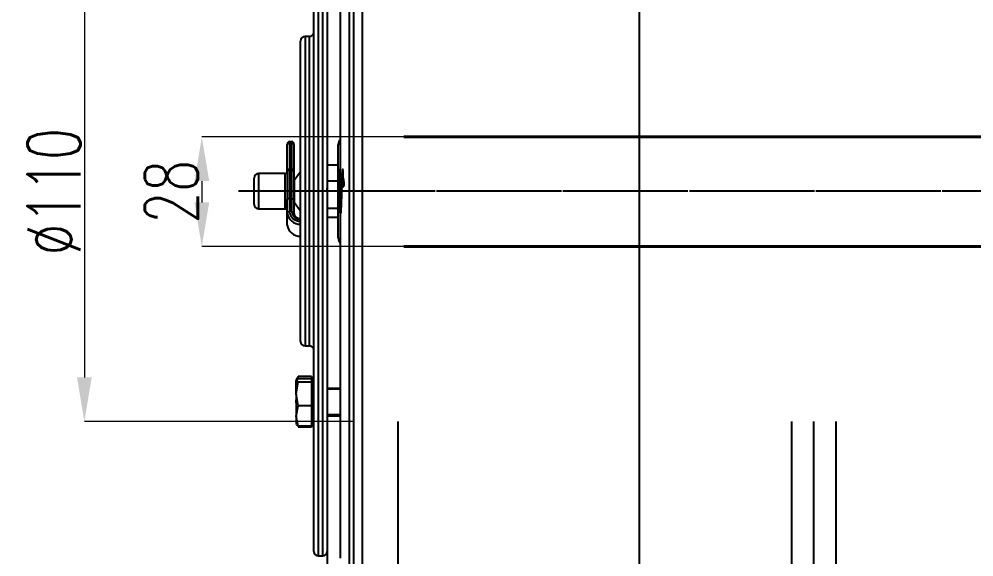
# Model space of a CAD drawing. Header units: millimetres. Extents: x 2160 to 4596, y 811 to 2534.
# Drawn here: x 2774.7 to 2990.6, y 1730.3 to 1852 of the extents above; entities that cross this region are included whole.
import ezdxf

# ---------------------------------------------------------------- set-up
doc = ezdxf.new("R2010")
doc.units = ezdxf.units.MM
doc.linetypes.add('CENTER2', pattern=[28.575, 19.05, -3.175, 3.175, -3.175])
for name, color, linetype, lineweight in [('2细线层', 4, 'Continuous', 35), ('AM_5', 3, 'Continuous', 25), ('粗实线', 7, 'Continuous', 40)]:
    doc.layers.add(name, color=color, linetype=linetype, lineweight=lineweight)
doc.styles.add('SLDTEXTSTYLE1', font='txt.shx', dxfattribs={"width": 0.7, "bigfont": 'gbcbig.shx'})
doc.styles.get("Standard").update_dxf_attribs({"font": 'arial.ttf'})
doc.styles.add('TH_GBDIM', font='simplex.shx', dxfattribs={"width": 0.707, "bigfont": 'hzfs.shx'})
doc.dimstyles.new('ISO-25$0', dxfattribs={"dimtxt": 2.5, "dimasz": 2.5, "dimexe": 1.25, "dimexo": 0.625, "dimtad": 1, "dimtxsty": 'Standard', "dimcen": 2.5, "dimdle": 5, "dimadec": 0, "dimazin": 0, "dimtfac": 1, "dimtmove": 0, "dimatfit": 3, "dimfxl": 0, "dimarcsym": 0})
doc.dimstyles.new('SLDDIMSTYLE12$0', dxfattribs={"dimtxt": 12, "dimasz": 10, "dimexe": 0, "dimexo": 0.0625, "dimgap": 0.875, "dimtad": 1, "dimdec": 1, "dimlfac": 1.8, "dimrnd": 1e-09, "dimzin": 12, "dimdsep": 46, "dimtxsty": 'SLDTEXTSTYLE1', "dimcen": 0.09, "dimdle": 8.16, "dimclrd": 3, "dimclre": 3, "dimadec": 0, "dimazin": 3, "dimtfac": 1, "dimtdec": 1, "dimtofl": 0, "dimtmove": 0, "dimatfit": 3, "dimfxl": 0, "dimfrac": 2, "dimtolj": 1, "dimlwd": 5, "dimlwe": 5, "dimarcsym": 0})

# ---------------------------------------------------------------- blocks, each defined once
blk = doc.blocks.new('*U51')
at = {"layer": '2细线层', "color": 0, "linetype": 'CENTER2', "lineweight": -3, "transparency": 16777216}
for p, q in [((5.25, 0), (-207.75, 0)), ((-179.75, 0), (-207.75, 0)), ((1.75, 0), (-179.75, 0))]:
    blk.add_line(p, q, dxfattribs=at)
blk = doc.blocks.new('*U50')
at = {"layer": '2细线层', "color": 0, "linetype": 'CENTER2', "lineweight": -3, "transparency": 16777216}
for p, q in [((0, 74.5), (0, -463.5)), ((0, -197.6), (0, -301.6)), ((0, -301.6), (0, -463.5))]:
    blk.add_line(p, q, dxfattribs=at)
blk = doc.blocks.new('*D54')
at = {"color": 1, "linetype": 'Continuous', "transparency": 16777216}
for p, q in [((2844.37, 1759.73), (2844.37, 1531.25)), ((3029.37, 1649.46), (3029.37, 1531.25)), ((2856.87, 1541.25), (3016.87, 1541.25))]:
    blk.add_line(p, q, dxfattribs=at)
at = {"color": 1, "linetype": 'ByBlock', "transparency": 16777216}
for points in [[(2856.87, 1543.33), (2856.87, 1539.16), (2844.37, 1541.25)], [(3016.87, 1543.33), (3016.87, 1539.16), (3029.37, 1541.25)]]:
    blk.add_solid(points, dxfattribs=at)
at = {"layer": 'Defpoints', "color": 0, "linetype": 'ByBlock', "transparency": 16777216}
for p in [(2844.37, 1762.23), (3029.37, 1651.96), (3029.37, 1541.25)]:
    blk.add_point(p, dxfattribs=at)
at = {"color": 1, "linetype": 'ByBlock', "lineweight": 5, "transparency": 16777216, "insert": (2950.39, 1553.75), "char_height": 15, "attachment_point": 5, "style": 'TH_GBDIM'}
blk.add_mtext('185', dxfattribs=at)
blk = doc.blocks.new('*D55')
at = {"color": 1, "linetype": 'Continuous', "transparency": 16777216}
for p, q in [((2914.87, 1810.53), (2914.87, 1562.47)), ((3029.37, 1655.16), (3029.37, 1562.47)), ((2927.37, 1572.47), (3016.87, 1572.47))]:
    blk.add_line(p, q, dxfattribs=at)
at = {"color": 1, "linetype": 'ByBlock', "transparency": 16777216}
for points in [[(2927.37, 1574.55), (2927.37, 1570.38), (2914.87, 1572.47)], [(3016.87, 1574.55), (3016.87, 1570.38), (3029.37, 1572.47)]]:
    blk.add_solid(points, dxfattribs=at)
at = {"layer": 'Defpoints', "color": 0, "linetype": 'ByBlock', "transparency": 16777216}
for p in [(2914.87, 1813.03), (3029.37, 1657.66), (3029.37, 1572.47)]:
    blk.add_point(p, dxfattribs=at)
at = {"color": 1, "linetype": 'ByBlock', "lineweight": 5, "transparency": 16777216, "insert": (2961.04, 1586.39), "char_height": 15, "attachment_point": 5, "style": 'TH_GBDIM'}
blk.add_mtext('114,5', dxfattribs=at)
blk = doc.blocks.new('*D80')
at = {"layer": 'AM_5', "color": 3, "lineweight": 5, "transparency": 16777216}
blk.add_line((2861.63, 1825.35), (2816.05, 1825.35), dxfattribs=at)
at = {"layer": 'AM_5', "color": 3, "linetype": 'Continuous', "lineweight": 5, "transparency": 16777216}
for p, q in [((2816.05, 1815.35), (2816.05, 1810.51)), ((2861.63, 1800.51), (2816.05, 1800.51))]:
    blk.add_line(p, q, dxfattribs=at)
at = {"layer": 'AM_5', "color": 3, "transparency": 16777216}
for points in [[(2814.39, 1815.35), (2817.72, 1815.35), (2816.05, 1825.35)], [(2814.39, 1810.51), (2817.72, 1810.51), (2816.05, 1800.51)]]:
    blk.add_solid(points, dxfattribs=at)
at = {"layer": 'Defpoints', "color": 0, "transparency": 16777216}
for p in [(2861.7, 1825.35), (2816.05, 1800.51), (2861.7, 1800.51)]:
    blk.add_point(p, dxfattribs=at)
at = {"layer": 'AM_5', "color": 0, "transparency": 16777216, "insert": (2809.18, 1812.93), "char_height": 12, "attachment_point": 5, "rotation": 90, "style": 'SLDTEXTSTYLE1'}
blk.add_mtext('\\A1;28', dxfattribs=at)
blk = doc.blocks.new('*D61')
at = {"layer": 'AM_5', "color": 3, "lineweight": 5, "transparency": 16777216}
blk.add_line((2850.31, 1864.93), (2789.5, 1864.93), dxfattribs=at)
at = {"layer": 'AM_5', "color": 3, "linetype": 'Continuous', "lineweight": 5, "transparency": 16777216}
for p, q in [((2789.5, 1854.93), (2789.5, 1770.93)), ((2850.31, 1760.93), (2789.5, 1760.93))]:
    blk.add_line(p, q, dxfattribs=at)
at = {"layer": 'AM_5', "color": 3, "transparency": 16777216}
for points in [[(2787.83, 1854.93), (2791.16, 1854.93), (2789.5, 1864.93)], [(2787.83, 1770.93), (2791.16, 1770.93), (2789.5, 1760.93)]]:
    blk.add_solid(points, dxfattribs=at)
at = {"layer": 'Defpoints', "color": 0, "transparency": 16777216}
for p in [(2850.37, 1864.93), (2789.5, 1760.93), (2850.37, 1760.93)]:
    blk.add_point(p, dxfattribs=at)
at = {"layer": 'AM_5', "color": 0, "transparency": 16777216, "insert": (2782.62, 1812.93), "char_height": 12, "attachment_point": 5, "rotation": 90, "style": 'SLDTEXTSTYLE1'}
blk.add_mtext('\\A1;%%C110', dxfattribs=at)

msp = doc.modelspace()

# ---------------------------------------------------------------- linework, layer by layer
at = {"color": 7, "linetype": 'Continuous', "lineweight": -3}
for p, q in [((2852.371, 1677.73), (2852.371, 1948.339)), ((2849.371, 1898.035), (2849.371, 1813.035)), ((2850.371, 1813.035), (2850.371, 1898.035)), ((2842.371, 1895.535), (2842.371, 1813.035)), ((2843.371, 1813.035), (2843.371, 1895.535)), ((2847.371, 1813.035), (2847.371, 1896.035)), ((2841.371, 1813.035), (2841.371, 1894.535)), ((2844.371, 1894.535), (2844.371, 1813.035)), ((2840.371, 1848.035), (2839.371, 1848.035)), ((2839.371, 1848.035), (2839.371, 1778.035)), ((2840.371, 1778.035), (2840.371, 1848.035)), ((2838.371, 1779.035), (2838.371, 1847.035)), ((2835.371, 1817.534), (2835.371, 1823.604)), ((2835.871, 1824.296), (2835.871, 1818.024)), ((2835.871, 1824.296), (2836.371, 1824.296)), ((2836.371, 1818.024), (2836.371, 1824.296)), ((2836.871, 1823.604), (2836.871, 1817.534)), ((2846.871, 1813.035), (2846.871, 1823.535)), ((2835.371, 1817.534), (2835.371, 1811.269)), ((2835.871, 1818.024), (2835.871, 1811.327)), ((2836.371, 1818.024), (2835.871, 1818.024)), ((2836.371, 1811.327), (2836.371, 1818.024)), ((2836.871, 1817.534), (2836.871, 1811.269)), ((2838.371, 1817.437), (2836.911, 1815.488)), ((2846.871, 1818.97), (2844.371, 1818.97)), ((2846.903, 1818.027), (2846.895, 1818.04)), ((2827.871, 1814.675), (2827.871, 1816.035)), ((2834.871, 1817.035), (2828.871, 1817.035)), ((2828.871, 1817.035), (2828.871, 1815.222)), ((2828.871, 1815.222), (2828.871, 1809.035)), ((2834.871, 1809.686), (2834.871, 1817.035)), ((2836.911, 1815.488), (2836.911, 1810.581)), ((2846.871, 1815.329), (2844.371, 1815.329)), ((2827.871, 1810.035), (2827.871, 1814.675)), ((2841.371, 1731.535), (2841.371, 1813.035)), ((2842.371, 1813.035), (2842.371, 1730.535)), ((2843.371, 1730.535), (2843.371, 1813.035)), ((2844.371, 1813.035), (2844.025, 1813.035)), ((2844.371, 1813.035), (2844.371, 1813.725)), ((2844.371, 1813.035), (2844.371, 1731.535)), ((2846.871, 1802.535), (2846.871, 1813.035)), ((2847.371, 1730.035), (2847.371, 1813.035)), ((2849.371, 1813.035), (2849.371, 1728.035)), ((2850.371, 1728.035), (2850.371, 1813.035)), ((2835.371, 1808.116), (2835.371, 1811.269)), ((2835.871, 1811.327), (2835.871, 1808.39)), ((2835.871, 1811.327), (2836.371, 1811.327)), ((2836.371, 1808.39), (2836.371, 1811.327)), ((2836.871, 1811.269), (2836.871, 1808.116)), ((2828.871, 1809.035), (2834.871, 1809.035)), ((2834.871, 1809.035), (2834.871, 1809.686)), ((2836.911, 1810.581), (2838.371, 1808.632)), ((2846.871, 1809.161), (2844.371, 1809.161)), ((2835.371, 1805.381), (2835.371, 1808.116)), ((2846.871, 1807.099), (2844.371, 1807.099)), ((2839.371, 1778.035), (2840.371, 1778.035)), ((2837.629, 1770.827), (2837.371, 1770.38)), ((2837.371, 1770.38), (2837.371, 1770.23)), ((2837.371, 1770.186), (2837.472, 1770.273)), ((2837.371, 1770.23), (2837.371, 1770.186)), ((2837.817, 1769.807), (2837.371, 1770.186)), ((2837.371, 1767.139), (2837.371, 1770.186)), ((2837.371, 1767.139), (2837.817, 1769.807)), ((2837.578, 1770.161), (2837.817, 1771.103)), ((2837.817, 1771.103), (2837.691, 1770.792)), ((2837.739, 1770.5), (2837.817, 1770.566)), ((2840.871, 1771.103), (2837.817, 1771.103)), ((2840.871, 1770.566), (2837.817, 1770.566)), ((2840.871, 1769.807), (2837.817, 1769.807)), ((2840.871, 1771.103), (2840.871, 1770.566)), ((2840.871, 1770.566), (2840.871, 1769.807)), ((2841.371, 1769.65), (2840.871, 1770.15)), ((2841.371, 1769.5), (2840.871, 1770)), ((2840.871, 1769.807), (2840.871, 1764.471)), ((2847.371, 1768.38), (2844.371, 1768.38)), ((2847.371, 1768.23), (2844.371, 1768.23)), ((2837.371, 1767.139), (2837.371, 1762.182)), ((2837.817, 1764.471), (2837.371, 1767.139)), ((2837.371, 1765.23), (2837.371, 1765.868)), ((2837.371, 1765.38), (2837.371, 1765.644)), ((2837.371, 1765.38), (2837.716, 1765.38)), ((2837.371, 1765.23), (2837.716, 1765.23)), ((2837.371, 1762.182), (2837.817, 1764.471)), ((2840.871, 1764.471), (2837.817, 1764.471)), ((2840.871, 1764.471), (2840.871, 1759.894)), ((2837.817, 1759.894), (2837.371, 1762.182)), ((2837.371, 1762.182), (2837.371, 1760.23)), ((2841.371, 1761.283), (2840.871, 1760.821)), ((2847.371, 1762.457), (2844.371, 1762.457)), ((2844.371, 1762.23), (2847.371, 1762.23)), ((2837.472, 1760.187), (2837.817, 1759.894)), ((2840.871, 1759.894), (2837.817, 1759.894)), ((2840.871, 1759.656), (2837.817, 1759.656)), ((2840.871, 1760.46), (2841.371, 1760.96)), ((2840.871, 1759.894), (2840.871, 1759.656)), ((2860.371, 1760.931), (2860.371, 1677.73)), ((2949.371, 1677.73), (2949.371, 1760.931)), ((2954.371, 1618.035), (2954.371, 1760.931)), ((2959.371, 1760.931), (2959.371, 1613.035)), ((2842.371, 1730.535), (2843.371, 1730.535))]:
    msp.add_line(p, q, dxfattribs=at)
at = {"color": 7, "linetype": 'Continuous', "lineweight": -3, "flags": 128}
for points in [[(2835.871, 1808.39), (2835.773, 1808.384), (2835.679, 1808.369), (2835.593, 1808.343), (2835.517, 1808.309), (2835.455, 1808.268), (2835.409, 1808.221), (2835.38, 1808.169), (2835.371, 1808.116)], [(2836.371, 1808.39), (2836.468, 1808.384), (2836.562, 1808.369), (2836.648, 1808.343), (2836.724, 1808.309), (2836.786, 1808.268), (2836.833, 1808.221), (2836.861, 1808.169), (2836.871, 1808.116)]]:
    msp.add_lwpolyline(points, dxfattribs=at)
at = {"color": 7, "linetype": 'Continuous', "lineweight": -3}
for centre, radius, start, end in [((2839.371, 1847.035), 1, 90, 180), ((2840.371, 1849.035), 1, 270, 0), ((2848.871, 1823.535), 2, 138.59038, 180), ((2834.871, 1817.535), 0.5, 270, 0), ((2828.871, 1816.035), 1, 90, 180), ((2837.071, 1815.368), 0.2, 143.16993, 180), ((2837.071, 1810.701), 0.2, 180, 216.83007), ((2828.871, 1810.035), 1, 180, 270), ((2834.871, 1808.535), 0.5, 0, 90), ((2838.153, 1808.392), 2.796, 185.66617, 274.46377), ((2838.184, 1808.613), 2.324, 185.51505, 274.61489), ((2838.221, 1808.568), 1.859, 185.51505, 274.61489), ((2838.258, 1808.25), 1.394, 185.51505, 274.61489), ((2838.19, 1805.701), 2.837, 186.47165, 273.65829), ((2848.871, 1802.535), 2, 180, 221.40962), ((2839.371, 1779.035), 1, 180, 270), ((2840.371, 1777.035), 1, 0, 90), ((2842.371, 1731.535), 1, 180, 270), ((2843.371, 1731.535), 1, 270, 0)]:
    msp.add_arc(centre, radius, start, end, dxfattribs=at)
for centre, start_param, end_param in [((2835.871, 1823.604), 0, 1.5707963), ((2836.371, 1823.604), 4.712389, 6.2831853)]:
    msp.add_ellipse(centre, major_axis=(0, 0.692), ratio=0.7224842, start_param=start_param, end_param=end_param, dxfattribs=at)
for points, knots in [([(2835.871, 1818.024), (2835.839, 1818.022), (2835.776, 1818.019), (2835.683, 1817.992), (2835.596, 1817.948), (2835.496, 1817.87), (2835.395, 1817.734), (2835.379, 1817.605), (2835.371, 1817.534)], [0, 0, 0, 0, 0.112361, 0.2283597, 0.348907, 0.4747334, 0.7105596, 1, 1, 1, 1]), ([(2836.871, 1817.534), (2836.862, 1817.605), (2836.846, 1817.734), (2836.745, 1817.87), (2836.646, 1817.948), (2836.558, 1817.992), (2836.465, 1818.019), (2836.402, 1818.022), (2836.371, 1818.024)], [0, 0, 0, 0, 0.2893595, 0.5252072, 0.6510448, 0.7716054, 0.8876199, 1, 1, 1, 1]), ([(2847.132, 1813.313), (2847.536, 1813.584), (2848.495, 1814.227), (2847.934, 1815.986), (2848.023, 1817.227), (2847.925, 1817.999), (2847.876, 1818.112), (2847.811, 1817.503), (2847.748, 1816.202), (2847.685, 1814.42), (2847.622, 1812.428), (2847.559, 1810.529), (2847.497, 1809.009), (2847.434, 1808.1), (2847.372, 1807.939), (2847.309, 1808.551), (2847.247, 1809.844), (2847.185, 1811.62), (2847.123, 1813.611), (2847.062, 1815.513), (2847, 1817.047), (2846.948, 1817.793), (2846.914, 1818.035), (2846.899, 1818.015), (2846.894, 1818.009)], [0, 0, 0, 0, 0.033863, 0.0805865, 0.1266767, 0.1721333, 0.2185357, 0.2682364, 0.317937, 0.3676375, 0.4173379, 0.4670382, 0.5167384, 0.5664384, 0.6161384, 0.6658382, 0.715538, 0.7652376, 0.8149371, 0.8646365, 0.9143359, 0.9640351, 0.9890043, 1, 1, 1, 1]), ([(2835.871, 1811.327), (2835.838, 1811.326), (2835.771, 1811.326), (2835.674, 1811.322), (2835.583, 1811.316), (2835.488, 1811.305), (2835.394, 1811.291), (2835.379, 1811.277), (2835.371, 1811.269)], [0, 0, 0, 0, 0.1178999, 0.24, 0.367357, 0.5009027, 0.7149324, 1, 1, 1, 1]), ([(2836.371, 1811.327), (2836.402, 1811.326), (2836.465, 1811.326), (2836.558, 1811.322), (2836.646, 1811.316), (2836.745, 1811.306), (2836.846, 1811.289), (2836.862, 1811.276), (2836.871, 1811.269)], [0, 0, 0, 0, 0.112361, 0.2283597, 0.348907, 0.4747334, 0.7105596, 1, 1, 1, 1])]:
    msp.add_open_spline(points, degree=3, knots=knots, dxfattribs=at)
for p in [(2844.371, 1813.035), (2837.371, 1765.38), (2837.371, 1765.23)]:
    msp.add_point(p, dxfattribs=at)
at = {"layer": '粗实线', "linetype": 'ByBlock'}
for p, q in [((3034.371, 1825.35), (2861.696, 1825.35)), ((3034.371, 1800.512), (2861.696, 1800.512))]:
    msp.add_line(p, q, dxfattribs=at)

# ---------------------------------------------------------------- block references
at = {"layer": '2细线层', "color": 1, "linetype": 'CENTER2', "lineweight": -3}
for name, p in [('*U50', (2914.871, 2062.535)), ('*U51', (3032.121, 1813.035))]:
    msp.add_blockref(name, p, dxfattribs=at)

# ---------------------------------------------------------------- dimensions: what is measured, and where the dimension line sits
at = {"color": 0, "linetype": 'ByBlock', "lineweight": 5}
for base, p1, p2, picture, middle in [((3029.371, 1572.466), (2914.871, 1813.035), (3029.371, 1657.664), '*D55', (2961.036, 1572.466)), ((3029.371, 1541.246), (2844.371, 1762.23), (3029.371, 1651.959), '*D54', (2950.388, 1541.246))]:
    dim = msp.add_linear_dim(base=base, p1=p1, p2=p2, angle=180, dimstyle='ISO-25$0', override={"dimscale": 5, "dimtxt": 3, "dimasz": 2.5, "dimexe": 2, "dimexo": 0.5, "dimgap": 1, "dimdec": 1, "dimtxsty": 'TH_GBDIM', "dimcen": 2, "dimclrd": 1, "dimclre": 1, "dimclrt": 1, "dimtdec": 1, "dimatfit": 0, "dimlwd": 65535, "dimlwe": 65535}, dxfattribs=at)
    dim.commit()
    dim.dimension.update_dxf_attribs({"geometry": picture, "text_midpoint": middle, "dimtype": 160})
at = {"layer": 'AM_5'}
for base, p1, p2, text, override, picture, middle in [((2789.496, 1760.931), (2850.371, 1864.931), (2850.371, 1760.931), '%%C110', {"dimlfac": 1, "dimpost": '%%C<>'}, '*D61', (2782.621, 1812.931)), ((2816.053, 1800.512), (2861.696, 1825.35), (2861.696, 1800.512), '28', {"dimlfac": 1, "dimpost": ''}, '*D80', (2809.178, 1812.931))]:
    dim = msp.add_linear_dim(base=base, p1=p1, p2=p2, angle=90, text=text, dimstyle='SLDDIMSTYLE12$0', override=override, dxfattribs=at)
    dim.commit()
    dim.dimension.update_dxf_attribs({"geometry": picture, "text_midpoint": middle})

doc.saveas('drawing.dxf')
